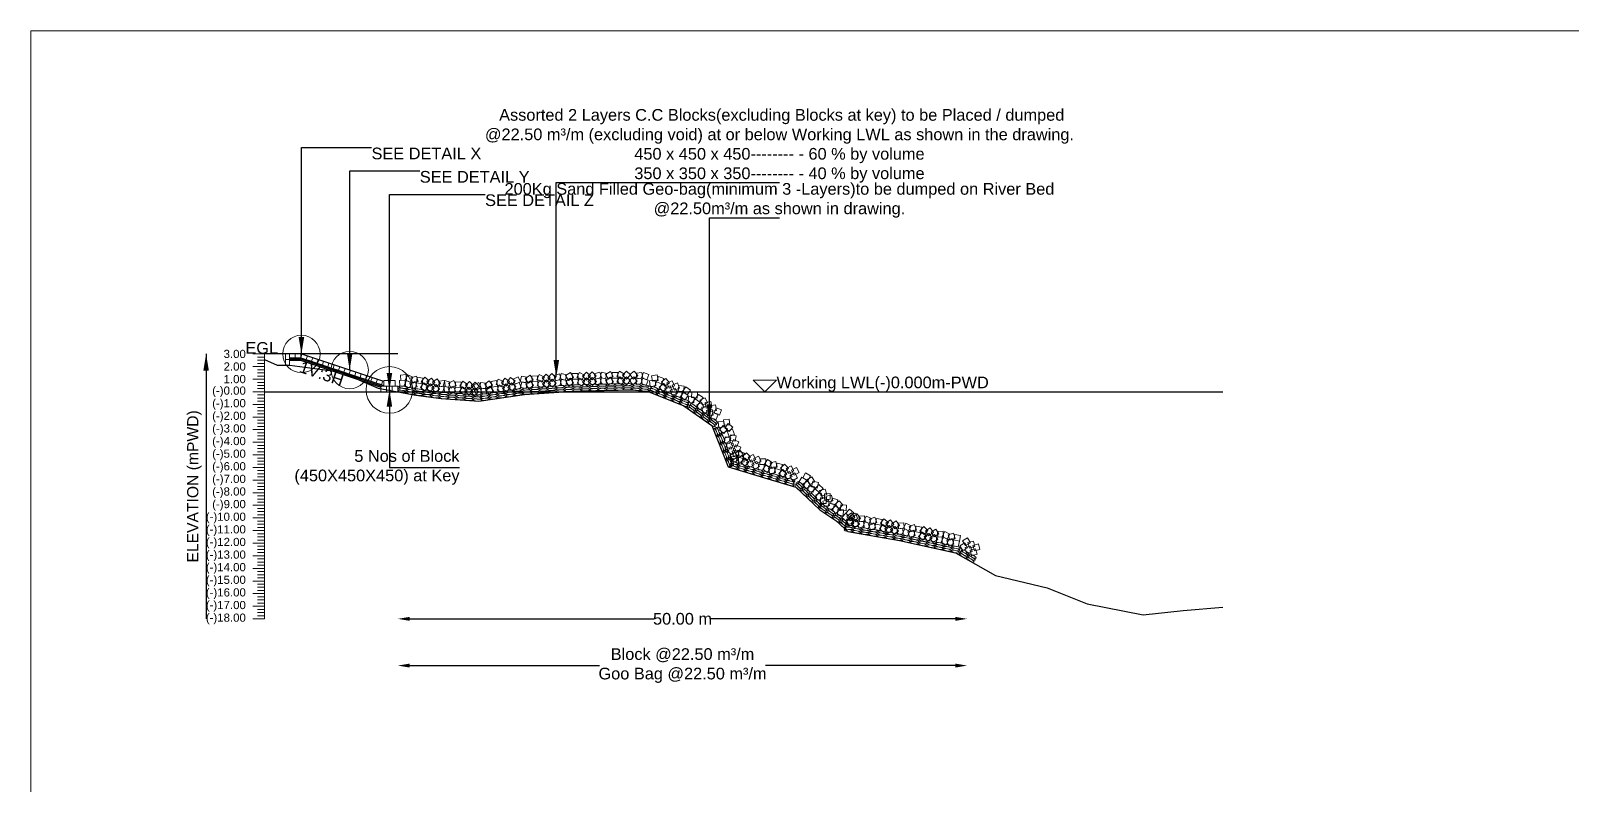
# Model space of a CAD drawing. Header units: inches. Extents: x 89000 to 845017, y -7071 to 0.
# Drawn here: x 460000 to 466595, y -3229 to 0 of the extents above; entities that cross this region are included whole.
import ezdxf

# ---------------------------------------------------------------- set-up
doc = ezdxf.new("R2010")
doc.units = ezdxf.units.IN
doc.header["$LTSCALE"] = 7
doc.header["$MEASUREMENT"] = 0
doc.header["$PDMODE"] = 3
for name, color, linetype, lineweight in [('Cross Section Labels', 7, 'Continuous', 9), ('Existing_Bed_Level for Xsection', 7, 'Continuous', 25), ('Long Section Labels', 7, 'Continuous', 9)]:
    doc.layers.add(name, color=color, linetype=linetype, lineweight=lineweight)
doc.styles.get("Standard").update_dxf_attribs({"font": 'arial.ttf'})
doc.dimstyles.new('Appron Lebeling Style', dxfattribs={"dimtxt": 50, "dimasz": 50, "dimexe": 0.18, "dimexo": 0.0625, "dimgap": 0.09, "dimtad": 0, "dimtih": 1, "dimtoh": 1, "dimdec": 4, "dimzin": 0, "dimdsep": 46, "dimtxsty": 'Standard', "dimcen": 0.09, "dimse1": 1, "dimse2": 1, "dimadec": 0, "dimazin": 0, "dimtfac": 1, "dimtdec": 4, "dimtofl": 0, "dimtmove": 0, "dimatfit": 3, "dimfxl": 1, "dimtolj": 1, "dimtzin": 0, "dimarcsym": 0})
doc.dimstyles.get("Standard").update_dxf_attribs({"dimtxt": 0.18, "dimasz": 0.18, "dimexe": 0.18, "dimexo": 0.0625, "dimgap": 0.09, "dimtad": 0, "dimtih": 1, "dimtoh": 1, "dimdec": 4, "dimzin": 0, "dimdsep": 46, "dimtxsty": 'Standard', "dimcen": 0.09, "dimadec": 0, "dimazin": 0, "dimtfac": 1, "dimtdec": 4, "dimtofl": 0, "dimtmove": 0, "dimatfit": 3, "dimfxl": 1, "dimtolj": 1, "dimtzin": 0, "dimarcsym": 0})

# ---------------------------------------------------------------- blocks, each defined once
blk = doc.blocks.new('*D305')
at = {"layer": 'Cross Section Labels', "color": 0, "lineweight": -2, "transparency": 16777216}
for p, q in [((461620.9, -2517.3), (462665.9, -2517.3)), ((463956.1, -2517.3), (462911, -2517.3))]:
    blk.add_line(p, q, dxfattribs=at)
at = {"layer": 'Cross Section Labels', "color": 0, "transparency": 16777216}
for points in [[(461620.9, -2508.9), (461620.9, -2525.6), (461570.9, -2517.3)], [(463956.1, -2508.9), (463956.1, -2525.6), (464006.1, -2517.3)]]:
    blk.add_solid(points, dxfattribs=at)
at = {"layer": 'Defpoints', "color": 0, "transparency": 16777216}
for p in [(461570.9, -1545.3), (464006.1, -2262.3), (464006.1, -2517.3)]:
    blk.add_point(p, dxfattribs=at)
at = {"layer": 'Cross Section Labels', "color": 0, "transparency": 16777216, "insert": (462788.5, -2517.3), "char_height": 50, "attachment_point": 5}
blk.add_mtext('\\A1;50.00 m', dxfattribs=at)
blk = doc.blocks.new('*D306')
at = {"layer": 'Cross Section Labels', "color": 0, "lineweight": -2, "transparency": 16777216}
for p, q in [((461620.9, -2717.3), (462432.8, -2717.3)), ((463956.1, -2717.3), (463144.1, -2717.3))]:
    blk.add_line(p, q, dxfattribs=at)
at = {"layer": 'Cross Section Labels', "color": 0, "transparency": 16777216}
for points in [[(461620.9, -2708.9), (461620.9, -2725.6), (461570.9, -2717.3)], [(463956.1, -2708.9), (463956.1, -2725.6), (464006.1, -2717.3)]]:
    blk.add_solid(points, dxfattribs=at)
at = {"layer": 'Defpoints', "color": 0, "transparency": 16777216}
for p in [(461570.9, -1545.3), (464006.1, -2262.3), (464006.1, -2717.3)]:
    blk.add_point(p, dxfattribs=at)
at = {"layer": 'Cross Section Labels', "color": 0, "transparency": 16777216, "insert": (462788.5, -2717.3), "char_height": 50, "attachment_point": 5}
blk.add_mtext('\\A1;Block @22.50 m³/m ^JGoo Bag @22.50 m³/m ', dxfattribs=at)

msp = doc.modelspace()

# ---------------------------------------------------------------- linework, layer by layer
at = {"layer": 'Cross Section Labels'}
for points in [[(460000, 0), (470000, 0), (470000, -7071), (460000, -7071)], [(463140.8589, -1545.28), (463190.8589, -1495.28), (463090.8589, -1495.28)]]:
    msp.add_lwpolyline(points, close=True, dxfattribs=at)
for centre, radius in [((461157.7589, -1383.28), 80), ((461364.3089, -1452.13), 80), ((461534.4089, -1537.18), 100)]:
    msp.add_circle(centre, radius, dxfattribs=at)
at = {"layer": 'Existing_Bed_Level for Xsection'}
for points in [[(461570.8589, -1383.28), (461000, -1383.28)], [(461510.1089, -1500.73), (461160.25289, -1384.11133), (461157.7589, -1383.28), (461155.13, -1383.28), (461106.53, -1383.28)], [(461000, -1407.364), (461053.97501, -1431.61), (461107.94996, -1431.394), (461215.89976, -1445.434), (461323.84972, -1459.474), (461485.77469, -1529.674), (461647.69965, -1559.374), (461755.64945, -1574.494), (461917.57442, -1585.834), (462111.75929, -1556.62), (462300.28944, -1544.2), (462453.28323, -1539.34), (462572.92143, -1537.18), (462641.73168, -1544.2), (462794.80763, -1605.76), (462914.43462, -1690), (462983.19166, -1866.04), (463153.92663, -1917.88), (463273.77542, -1953.52), (463375.64335, -2051.26), (463444.49932, -2096.62), (463495.40425, -2143.06), (463717.14742, -2182.48), (463956.69009, -2234.32), (464127.42546, -2330.98), (464349.12978, -2384.44), (464519.87873, -2452.48), (464759.45492, -2500), (464930.18868, -2482.18), (465100.92431, -2467.6)], [(461106.53, -1399.48), (461155.13, -1399.48), (461510.1089, -1517.8063)], [(461106.53, -1404.88), (461154.2537, -1404.88), (461502.5537, -1520.98)], [(461106.53, -1410.28), (461153.3774, -1410.28), (461497.9589, -1525.1405)], [(461000, -1545.28), (465100.92431, -1545.28)]]:
    msp.add_lwpolyline(points, dxfattribs=at)
at = {"layer": 'Long Section Labels'}
for points in [[(461000, -1383.28), (460950, -1383.28)], [(461000, -2517.28), (461000, -2463.28), (461000, -2409.28), (461000, -2355.28), (461000, -2301.28), (461000, -2247.28), (461000, -2193.28), (461000, -2139.28), (461000, -2085.28), (461000, -2031.28), (461000, -1977.28), (461000, -1923.28), (461000, -1869.28), (461000, -1815.28), (461000, -1761.28), (461000, -1707.28), (461000, -1653.28), (461000, -1599.28), (461000, -1545.28), (461000, -1491.28), (461000, -1437.28), (461000, -1383.28)], [(461000, -1437.28), (460950, -1437.28)], [(461000, -1396.78), (460970, -1396.78)], [(461000, -1410.28), (460970, -1410.28)], [(461000, -1423.78), (460970, -1423.78)], [(461000, -1450.78), (460970, -1450.78)], [(461000, -1491.28), (460950, -1491.28)], [(461000, -1464.28), (460970, -1464.28)], [(461000, -1477.78), (460970, -1477.78)], [(461000, -1504.78), (460970, -1504.78)], [(461000, -1545.28), (460950, -1545.28)], [(461000, -1518.28), (460970, -1518.28)], [(461000, -1531.78), (460970, -1531.78)], [(461000, -1558.78), (460970, -1558.78)], [(461000, -1572.28), (460970, -1572.28)], [(461000, -1599.28), (460950, -1599.28)], [(461000, -1585.78), (460970, -1585.78)], [(461000, -1612.78), (460970, -1612.78)], [(461000, -1626.28), (460970, -1626.28)], [(461000, -1639.78), (460970, -1639.78)], [(461000, -1653.28), (460950, -1653.28)], [(461000, -1707.28), (460950, -1707.28)], [(461000, -1666.78), (460970, -1666.78)], [(461000, -1680.28), (460970, -1680.28)], [(461000, -1693.78), (460970, -1693.78)], [(461000, -1761.28), (460950, -1761.28)], [(461000, -1720.78), (460970, -1720.78)], [(461000, -1734.28), (460970, -1734.28)], [(461000, -1747.78), (460970, -1747.78)], [(461000, -1774.78), (460970, -1774.78)], [(461000, -1815.28), (460950, -1815.28)], [(461000, -1788.28), (460970, -1788.28)], [(461000, -1801.78), (460970, -1801.78)], [(461000, -1828.78), (460970, -1828.78)], [(461000, -1842.28), (460970, -1842.28)], [(461000, -1869.28), (460950, -1869.28)], [(461000, -1855.78), (460970, -1855.78)], [(461000, -1882.78), (460970, -1882.78)], [(461000, -1896.28), (460970, -1896.28)], [(461000, -1909.78), (460970, -1909.78)], [(461000, -1923.28), (460950, -1923.28)], [(461000, -1977.28), (460950, -1977.28)], [(461000, -1936.78), (460970, -1936.78)], [(461000, -1950.28), (460970, -1950.28)], [(461000, -1963.78), (460970, -1963.78)], [(461000, -2031.28), (460950, -2031.28)], [(461000, -1990.78), (460970, -1990.78)], [(461000, -2004.28), (460970, -2004.28)], [(461000, -2017.78), (460970, -2017.78)], [(461000, -2085.28), (460950, -2085.28)], [(461000, -2044.78), (460970, -2044.78)], [(461000, -2058.28), (460970, -2058.28)], [(461000, -2071.78), (460970, -2071.78)], [(461000, -2098.78), (460970, -2098.78)], [(461000, -2139.28), (460950, -2139.28)], [(461000, -2112.28), (460970, -2112.28)], [(461000, -2125.78), (460970, -2125.78)], [(461000, -2152.78), (460970, -2152.78)], [(461000, -2166.28), (460970, -2166.28)], [(461000, -2193.28), (460950, -2193.28)], [(461000, -2179.78), (460970, -2179.78)], [(461000, -2206.78), (460970, -2206.78)], [(461000, -2220.28), (460970, -2220.28)], [(461000, -2233.78), (460970, -2233.78)], [(461000, -2247.28), (460950, -2247.28)], [(461000, -2301.28), (460950, -2301.28)], [(461000, -2260.78), (460970, -2260.78)], [(461000, -2274.28), (460970, -2274.28)], [(461000, -2287.78), (460970, -2287.78)], [(461000, -2355.28), (460950, -2355.28)], [(461000, -2314.78), (460970, -2314.78)], [(461000, -2328.28), (460970, -2328.28)], [(461000, -2341.78), (460970, -2341.78)], [(461000, -2368.78), (460970, -2368.78)], [(461000, -2409.28), (460950, -2409.28)], [(461000, -2382.28), (460970, -2382.28)], [(461000, -2395.78), (460970, -2395.78)], [(461000, -2422.78), (460970, -2422.78)], [(461000, -2436.28), (460970, -2436.28)], [(461000, -2463.28), (460950, -2463.28)], [(461000, -2449.78), (460970, -2449.78)], [(461000, -2476.78), (460970, -2476.78)], [(461000, -2490.28), (460970, -2490.28)], [(461000, -2503.78), (460970, -2503.78)], [(461000, -2517.28), (460950, -2517.28)]]:
    msp.add_lwpolyline(points, dxfattribs=at)
for points in [[(461106.53, -1383.28), (461090.33, -1383.28), (461090.33, -1407.58), (461106.53, -1407.58)], [(461130.83, -1383.28), (461106.53, -1383.28), (461106.53, -1399.48), (461130.83, -1399.48)], [(461155.13, -1383.28), (461130.83, -1383.28), (461130.83, -1399.48), (461155.13, -1399.48)], [(461183.30589, -1391.79567), (461160.25289, -1384.11133), (461155.13, -1399.48), (461178.183, -1407.16433)], [(461106.53, -1407.58), (461090.33, -1407.58), (461090.33, -1431.88), (461106.53, -1431.88)], [(461206.3589, -1399.48), (461183.30589, -1391.79567), (461178.183, -1407.16433), (461201.23601, -1414.84867)], [(461229.4119, -1407.16433), (461206.3589, -1399.48), (461201.23601, -1414.84867), (461224.28901, -1422.533)], [(461252.46491, -1414.84867), (461229.4119, -1407.16433), (461224.28901, -1422.533), (461247.34202, -1430.21734)], [(461275.51791, -1422.533), (461252.46491, -1414.84867), (461247.34202, -1430.21734), (461270.39502, -1437.90167)], [(461298.57091, -1430.21734), (461275.51791, -1422.533), (461270.39502, -1437.90167), (461293.44802, -1445.58601)], [(461321.62392, -1437.90167), (461298.57091, -1430.21734), (461293.44802, -1445.58601), (461316.50103, -1453.27034)], [(461344.67692, -1445.58601), (461321.62392, -1437.90167), (461316.50103, -1453.27034), (461339.55403, -1460.95468)], [(461367.72993, -1453.27034), (461344.67692, -1445.58601), (461339.55403, -1460.95468), (461362.60704, -1468.63901)], [(461390.78293, -1460.95468), (461367.72993, -1453.27034), (461362.60704, -1468.63901), (461385.66004, -1476.32335)], [(461413.83593, -1468.63901), (461390.78293, -1460.95468), (461385.66004, -1476.32335), (461408.71304, -1484.00768)], [(461436.88894, -1476.32335), (461413.83593, -1468.63901), (461408.71304, -1484.00768), (461431.76605, -1491.69202)], [(461459.94194, -1484.00768), (461436.88894, -1476.32335), (461431.76605, -1491.69202), (461454.81905, -1499.37635)], [(461482.99495, -1491.69202), (461459.94194, -1484.00768), (461454.81905, -1499.37635), (461477.87206, -1507.06069)], [(461506.04795, -1499.37635), (461482.99495, -1491.69202), (461477.87206, -1507.06069), (461500.92506, -1514.74502)], [(461534.4089, -1496.68), (461510.1089, -1496.68), (461510.1089, -1520.98), (461534.4089, -1520.98)], [(461558.7089, -1496.68), (461534.4089, -1496.68), (461534.4089, -1520.98), (461558.7089, -1520.98)], [(461601.10231, -1495.34445), (461576.88119, -1497.30086), (461578.83761, -1521.52197), (461603.05872, -1519.56556)], [(461605.48624, -1471.44317), (461581.26513, -1473.39958), (461583.22154, -1497.62069), (461607.44265, -1495.66428)], [(461630.05883, -1507.05461), (461608.10871, -1496.62955), (461597.68364, -1518.57967), (461619.63377, -1529.00474)], [(461634.44276, -1483.15333), (461612.49264, -1472.72827), (461602.06757, -1494.67839), (461624.0177, -1505.10346)], [(461645.15033, -1501.68293), (461622.25437, -1509.82326), (461630.3947, -1532.71922), (461653.29066, -1524.57889)], [(461649.53426, -1477.78165), (461626.6383, -1485.92198), (461634.77864, -1508.81794), (461657.6746, -1500.67761)], [(461673.7834, -1510.68139), (461649.71831, -1507.31071), (461646.34763, -1531.3758), (461670.41272, -1534.74648)], [(461677.15408, -1486.6163), (461653.08899, -1483.24562), (461649.71831, -1507.31071), (461673.7834, -1510.68139)], [(461701.18298, -1522.28706), (461682.01839, -1507.3469), (461667.07823, -1526.51148), (461686.24282, -1541.45165)], [(461704.55366, -1498.22197), (461685.38907, -1483.28181), (461670.44891, -1502.44639), (461689.6135, -1517.38656)], [(461710.5859, -1510.75431), (461691.18006, -1525.37975), (461705.80549, -1544.78559), (461725.21133, -1530.16016)], [(461713.95658, -1486.68922), (461694.55074, -1501.31466), (461709.17617, -1520.7205), (461728.58201, -1506.09507)], [(461749.27832, -1533.51729), (461734.63744, -1514.1231), (461715.24325, -1528.76398), (461729.88413, -1548.15817)], [(461752.649, -1509.4522), (461738.00812, -1490.05801), (461718.61393, -1504.69889), (461733.25481, -1524.09308)], [(461770.26624, -1496.89902), (461746.14935, -1499.87653), (461749.12686, -1523.99342), (461773.24375, -1521.01591)], [(461794.94227, -1504.48965), (461771.96858, -1496.57132), (461764.05025, -1519.545), (461787.02394, -1527.46333)], [(461809.34246, -1497.47234), (461787.49427, -1508.10938), (461798.13131, -1529.95757), (461819.9795, -1519.32052)], [(461840.94664, -1504.14108), (461816.70602, -1502.44345), (461815.00839, -1526.68408), (461839.24901, -1528.38171)], [(461869.08352, -1513.82327), (461848.9312, -1500.24483), (461835.35276, -1520.39715), (461855.50508, -1533.97559)], [(461877.666, -1501.66761), (461859.31854, -1517.60061), (461875.25154, -1535.94808), (461893.59901, -1520.01507)], [(461917.84059, -1521.69905), (461901.89298, -1503.36428), (461883.55821, -1519.31189), (461899.50582, -1537.64666)], [(461917.20333, -1506.12987), (461894.93015, -1515.84558), (461904.64586, -1538.11877), (461926.91905, -1528.40306)], [(461948.39325, -1507.80237), (461924.24734, -1505.07014), (461921.51511, -1529.21605), (461945.66102, -1531.94828)], [(461960.92254, -1497.82113), (461941.9108, -1512.95532), (461957.04499, -1531.96706), (461976.05673, -1516.83287)], [(461993.22059, -1497.45663), (461969.191, -1501.07175), (461972.80612, -1525.10133), (461996.8357, -1521.48622)], [(462022.78972, -1500.78755), (462000.16662, -1491.91708), (461991.29615, -1514.54019), (462013.91926, -1523.41065)], [(462026.40484, -1524.81714), (462003.78173, -1515.94667), (461994.91127, -1538.56977), (462017.53437, -1547.44024)], [(462028.52302, -1487.05626), (462014.08002, -1506.59826), (462033.62203, -1521.04125), (462048.06502, -1501.49925)], [(462032.13813, -1511.08584), (462017.69514, -1530.62785), (462037.23714, -1545.07084), (462051.68014, -1525.52883)], [(462072.09257, -1497.87061), (462052.53907, -1483.44318), (462038.11164, -1502.99668), (462057.66514, -1517.42411)], [(462075.70768, -1521.90019), (462056.15418, -1507.47276), (462041.72676, -1527.02626), (462061.28026, -1541.45369)], [(462085.41043, -1480.82408), (462063.13724, -1490.53979), (462072.85296, -1512.81298), (462095.12614, -1503.09727)], [(462089.02554, -1504.85366), (462066.75236, -1514.56938), (462076.46807, -1536.84256), (462098.74126, -1527.12685)], [(462122.76864, -1483.15904), (462098.93493, -1478.42151), (462094.19739, -1502.25522), (462118.0311, -1506.99275)], [(462124.36601, -1507.40648), (462100.5323, -1502.66895), (462095.79477, -1526.50266), (462119.62848, -1531.24019)], [(462136.08711, -1474.25811), (462115.87881, -1487.7531), (462129.3738, -1507.9614), (462149.5821, -1494.46641)], [(462137.68448, -1498.50555), (462117.47619, -1512.00054), (462130.97118, -1532.20884), (462151.17947, -1518.71385)], [(462168.30293, -1476.58997), (462144.05549, -1478.18735), (462145.65286, -1502.43479), (462169.9003, -1500.83741)], [(462169.9003, -1500.83741), (462145.65286, -1502.43479), (462147.25024, -1526.68223), (462171.49768, -1525.08486)], [(462197.49099, -1482.37665), (462175.68698, -1471.64935), (462164.95968, -1493.45336), (462186.76369, -1504.18066)], [(462199.08837, -1506.62409), (462177.28435, -1495.89679), (462166.55705, -1517.7008), (462188.36107, -1528.4281)], [(462204.35009, -1469.17165), (462188.3268, -1487.44032), (462206.59547, -1503.46361), (462222.61876, -1485.19494)], [(462205.94746, -1493.41909), (462189.92417, -1511.68776), (462208.19284, -1527.71105), (462224.21613, -1509.44239)], [(462246.8653, -1483.58392), (462228.58388, -1467.57518), (462212.57514, -1485.8566), (462230.85656, -1501.86534)], [(462248.46267, -1507.83136), (462230.18125, -1491.82262), (462214.17251, -1510.10404), (462232.45393, -1526.11278)], [(462261.55914, -1467.70814), (462238.55292, -1475.5314), (462246.37618, -1498.53763), (462269.3824, -1490.71437)], [(462263.15652, -1491.95558), (462240.15029, -1499.77884), (462247.97355, -1522.78507), (462270.97978, -1514.96181)], [(462292.50072, -1471.97742), (462268.66701, -1467.23989), (462263.92948, -1491.0736), (462287.76319, -1495.81113)], [(462294.0981, -1496.22486), (462270.26439, -1491.48733), (462265.52685, -1515.32104), (462289.36056, -1520.05857)], [(462308.57591, -1463.31158), (462287.92019, -1476.11125), (462300.71986, -1496.76696), (462321.37558, -1483.96729)], [(462309.34743, -1487.59933), (462288.69172, -1500.399), (462301.49139, -1521.05471), (462322.1471, -1508.25504)], [(462340.69375, -1466.73811), (462316.406, -1467.50964), (462317.17752, -1491.79738), (462341.46527, -1491.02586)], [(462341.46527, -1491.02586), (462317.17752, -1491.79738), (462317.94905, -1516.08513), (462342.2368, -1515.31361)], [(462369.66805, -1473.51445), (462348.24161, -1462.05156), (462336.77872, -1483.478), (462358.20516, -1494.94089)], [(462370.43957, -1497.8022), (462349.01313, -1486.33931), (462337.55025, -1507.76575), (462358.97668, -1519.22863)], [(462376.97242, -1460.55045), (462360.33688, -1478.26341), (462378.04984, -1494.89895), (462394.68538, -1477.18599)], [(462377.74394, -1484.8382), (462361.10841, -1502.55116), (462378.82137, -1519.1867), (462395.4569, -1501.47374)], [(462418.97269, -1476.40079), (462401.24649, -1459.77936), (462384.62507, -1477.50556), (462402.35127, -1494.12699)], [(462419.74422, -1500.68854), (462402.01802, -1484.06711), (462385.39659, -1501.79331), (462403.12279, -1518.41474)], [(462434.19815, -1461.0341), (462410.93908, -1468.07013), (462417.97511, -1491.3292), (462441.23418, -1484.29317)], [(462434.96967, -1485.32185), (462411.7106, -1492.35788), (462418.74664, -1515.61695), (462442.0057, -1508.58092)], [(462464.97657, -1466.35358), (462441.31783, -1460.80794), (462435.77219, -1484.46667), (462459.43093, -1490.01232)], [(462465.74809, -1490.64133), (462442.08936, -1485.09568), (462436.54371, -1508.75442), (462460.20245, -1514.30006)], [(462479.70355, -1458.26532), (462458.87439, -1470.78075), (462471.38982, -1491.60991), (462492.21898, -1479.09448)], [(462480.1422, -1482.56136), (462459.31304, -1495.07679), (462471.82847, -1515.90596), (462492.65763, -1503.39052)], [(462511.77142, -1462.13162), (462487.47538, -1462.57027), (462487.91403, -1486.86631), (462512.21007, -1486.42766)], [(462512.21007, -1486.42766), (462487.91403, -1486.86631), (462488.35268, -1511.16235), (462512.64872, -1510.7237)], [(462540.65015, -1469.30434), (462519.38279, -1457.54893), (462507.62739, -1478.81629), (462528.89474, -1490.5717)], [(462541.0888, -1493.60038), (462519.82144, -1481.84497), (462508.06604, -1503.11233), (462529.33339, -1514.86774)], [(462548.13147, -1456.44165), (462531.25479, -1473.925), (462548.73814, -1490.80168), (462565.61482, -1473.31833)], [(462548.57013, -1480.73769), (462531.69344, -1498.22104), (462549.17679, -1515.09772), (462566.05348, -1497.61437)], [(462595.00405, -1499.52997), (462579.64651, -1480.6982), (462560.81473, -1496.05574), (462576.17228, -1514.88752)], [(462597.47033, -1475.35545), (462582.11278, -1456.52368), (462563.28101, -1471.88122), (462578.63855, -1490.713)], [(462612.13838, -1486.32527), (462588.15005, -1490.20467), (462592.02944, -1514.193), (462616.01778, -1510.3136)], [(462614.60466, -1462.15075), (462590.61632, -1466.03014), (462594.49572, -1490.01848), (462618.48406, -1486.13908)], [(462641.93562, -1495.69185), (462619.22487, -1487.04823), (462610.58125, -1509.75897), (462633.29199, -1518.40259)], [(462644.40189, -1471.51733), (462621.69115, -1462.87371), (462613.04753, -1485.58445), (462635.75827, -1494.22807)], [(462671.22548, -1495.39561), (462647.1654, -1498.80187), (462650.57167, -1522.86195), (462674.63175, -1519.45568)], [(462680.29211, -1472.8504), (462656.23203, -1476.25667), (462659.6383, -1500.31675), (462683.69838, -1496.91048)], [(462699.2497, -1511.45612), (462676.70449, -1502.38949), (462667.63786, -1524.93469), (462690.18307, -1534.00132)], [(462708.31633, -1488.91091), (462685.77112, -1479.84429), (462676.70449, -1502.38949), (462699.2497, -1511.45612)], [(462723.04819, -1529.31838), (462708.04533, -1510.20283), (462688.92978, -1525.20569), (462703.93264, -1544.32124)], [(462732.11482, -1506.77318), (462717.11196, -1487.65763), (462697.99641, -1502.66048), (462712.99926, -1521.77603)], [(462744.01824, -1497.84415), (462721.66151, -1507.36604), (462731.1834, -1529.72277), (462753.54013, -1520.20088)], [(462776.09044, -1529.25481), (462766.55075, -1506.90567), (462744.2016, -1516.44536), (462753.7413, -1538.79451)], [(461522.2589, -1520.98), (461497.9589, -1520.98), (461497.9589, -1545.28), (461522.2589, -1545.28)], [(461546.5589, -1520.98), (461522.2589, -1520.98), (461522.2589, -1545.28), (461546.5589, -1545.28)], [(461570.8589, -1520.98), (461546.5589, -1520.98), (461546.5589, -1545.28), (461570.8589, -1545.28)], [(461766.89556, -1520.96411), (461742.77867, -1523.94162), (461745.75618, -1548.05851), (461769.87308, -1545.081)], [(461793.24463, -1528.73027), (461770.27095, -1520.81194), (461762.35262, -1543.78563), (461785.3263, -1551.70396)], [(461807.64483, -1521.71296), (461785.79664, -1532.35001), (461796.43368, -1554.1982), (461818.28187, -1543.56115)], [(461839.24901, -1528.38171), (461815.00839, -1526.68408), (461813.31076, -1550.92471), (461837.55138, -1552.62234)], [(461867.38589, -1538.0639), (461847.23357, -1524.48546), (461833.65513, -1544.63778), (461853.80745, -1558.21622)], [(461875.96837, -1525.90824), (461857.62091, -1541.84124), (461873.55391, -1560.1887), (461891.90137, -1544.2557)], [(461916.14296, -1545.93968), (461900.19535, -1527.60491), (461881.86058, -1543.55252), (461897.80819, -1561.88729)], [(461920.81845, -1530.15945), (461898.54526, -1539.87517), (461908.26097, -1562.14836), (461930.53416, -1552.43264)], [(461952.00836, -1531.83195), (461927.86245, -1529.09972), (461925.13023, -1553.24563), (461949.27614, -1555.97786)], [(461964.53766, -1521.85071), (461945.52592, -1536.98491), (461960.66011, -1555.99665), (461979.67185, -1540.86245)], [(461996.8357, -1521.48622), (461972.80612, -1525.10133), (461976.42123, -1549.13092), (462000.45082, -1545.5158)], [(462734.95161, -1520.38935), (462712.59488, -1529.91124), (462722.11677, -1552.26798), (462744.4735, -1542.74608)], [(462767.02381, -1551.80002), (462757.48412, -1529.45087), (462735.13498, -1538.99057), (462744.67467, -1561.33971)], [(462787.14556, -1543.85868), (462763.02136, -1540.94096), (462760.10364, -1565.06516), (462784.22784, -1567.98288)], [(462796.21219, -1521.31348), (462772.08799, -1518.39576), (462769.17027, -1542.51995), (462793.29446, -1545.43768)], [(462813.18189, -1561.11318), (462793.75444, -1546.51646), (462779.15772, -1565.94392), (462798.58517, -1580.54063)], [(462822.24852, -1538.56798), (462802.82106, -1523.97126), (462788.22435, -1543.39871), (462807.6518, -1557.99543)], [(462838.87637, -1567.9532), (462814.67589, -1565.75628), (462812.47897, -1589.95677), (462836.67946, -1592.15369)], [(462852.86731, -1548.08504), (462828.66682, -1545.88813), (462826.46991, -1570.08861), (462850.67039, -1572.28553)], [(462862.47538, -1590.00731), (462842.60722, -1576.01638), (462828.61628, -1595.88453), (462848.48444, -1609.87547)], [(462876.46631, -1570.13915), (462856.59816, -1556.14822), (462842.60722, -1576.01638), (462862.47538, -1590.00731)], [(462895.53919, -1592.9789), (462885.31513, -1570.93444), (462863.27066, -1581.1585), (462873.49472, -1603.20297)], [(462881.54825, -1612.84706), (462871.32419, -1590.80259), (462849.27972, -1601.02666), (462859.50378, -1623.07112)], [(462895.18082, -1606.88283), (462871.23718, -1611.02912), (462875.38347, -1634.97276), (462899.32711, -1630.82647)], [(462909.17176, -1587.01467), (462885.22811, -1591.16096), (462889.3744, -1615.10461), (462913.31805, -1610.95832)], [(462919.20315, -1644.80622), (462915.03779, -1620.86588), (462891.09746, -1625.03124), (462895.26281, -1648.97158)], [(462933.19409, -1624.93807), (462929.02873, -1600.99773), (462905.08839, -1605.16308), (462909.25375, -1629.10342)], [(462940.60913, -1641.68637), (462917.79516, -1633.319), (462909.42779, -1656.13297), (462932.24176, -1664.50034)], [(462954.60007, -1621.81821), (462931.7861, -1613.45084), (462923.41873, -1636.26481), (462946.23269, -1644.63218)], [(462968.20076, -1694.95677), (462965.52454, -1670.80459), (462941.37236, -1673.4808), (462944.04858, -1697.63298)], [(462980.70609, -1704.968), (462961.7416, -1689.77465), (462946.54825, -1708.73914), (462965.51274, -1723.9325)], [(462988.20548, -1736.38545), (462979.36487, -1713.75066), (462956.73008, -1722.59127), (462965.57069, -1745.22606)], [(462990.83554, -1686.11616), (462988.15933, -1661.96398), (462964.00715, -1664.64019), (462966.68336, -1688.79237)], [(463003.34088, -1696.12739), (462984.37639, -1680.93404), (462969.18303, -1699.89853), (462988.14753, -1715.09189)], [(463010.84026, -1727.54484), (463001.99966, -1704.91005), (462979.36487, -1713.75066), (462988.20548, -1736.38545)], [(462991.49738, -1765.95895), (462995.14419, -1741.93416), (462971.1194, -1738.28734), (462967.47258, -1762.31214)], [(463006.1567, -1768.51305), (462983.90412, -1758.75024), (462974.1413, -1781.00282), (462996.39388, -1790.76564)], [(463014.13216, -1757.11834), (463017.77898, -1733.09355), (462993.75419, -1729.44673), (462990.10737, -1753.47153)], [(463028.79149, -1759.67245), (463006.5389, -1749.90963), (462996.77609, -1772.16221), (463019.02867, -1781.92503)], [(463027.88202, -1804.55484), (463037.62712, -1782.29449), (463015.36677, -1772.54939), (463005.62167, -1794.80974)], [(463005.24723, -1813.39545), (463014.99233, -1791.1351), (462992.73198, -1781.39), (462982.98689, -1803.65035)], [(463024.81728, -1822.61297), (463010.41567, -1803.04045), (462990.84315, -1817.44206), (463005.24476, -1837.01458)], [(463017.87912, -1817.7503), (462994.20919, -1823.24798), (462999.70686, -1846.91791), (463023.37679, -1841.42023)], [(463024.93904, -1794.49847), (463001.26911, -1799.99615), (463006.76678, -1823.66608), (463030.43671, -1818.1684)], [(463030.08502, -1853.40028), (463027.40881, -1829.2481), (463003.25663, -1831.92432), (463005.93284, -1856.0765)], [(463047.45207, -1813.77236), (463033.05046, -1794.19984), (463013.47794, -1808.60145), (463027.87955, -1828.17397)], [(463047.20069, -1831.29807), (463023.94886, -1824.23815), (463016.88895, -1847.48998), (463040.14078, -1854.5499)], [(463054.26061, -1808.04624), (463031.00878, -1800.98632), (463023.94886, -1824.23815), (463047.20069, -1831.29807)], [(463052.71981, -1844.55967), (463050.0436, -1820.40749), (463025.89142, -1823.08371), (463028.56763, -1847.23589)], [(463072.47033, -1847.01029), (463055.853, -1829.28026), (463038.12296, -1845.89759), (463054.7403, -1863.62763)], [(463079.53025, -1823.75846), (463062.91292, -1806.02843), (463045.18288, -1822.64576), (463061.80022, -1840.3758)], [(463083.54714, -1837.07432), (463062.10894, -1848.5152), (463073.54982, -1869.9534), (463094.98802, -1858.51252)], [(463090.60706, -1813.82249), (463069.16886, -1825.26337), (463080.60973, -1846.70157), (463102.04793, -1835.26069)], [(463118.24382, -1865.55935), (463106.78588, -1844.13026), (463085.35679, -1855.58821), (463096.81474, -1877.01729)], [(463125.30374, -1842.30752), (463113.84579, -1820.87843), (463092.41671, -1832.33638), (463103.87466, -1853.76546)], [(463144.65376, -1832.63663), (463120.36682, -1831.84016), (463119.57035, -1856.1271), (463143.85729, -1856.92357)], [(463172.0995, -1847.54768), (463151.46978, -1834.70616), (463138.62826, -1855.33589), (463159.25799, -1868.1774)], [(463187.27705, -1843.72539), (463163.63905, -1849.35874), (463169.2724, -1872.99674), (463192.9104, -1867.36339)], [(463137.59384, -1855.88846), (463113.3069, -1855.09199), (463112.51043, -1879.37893), (463136.79737, -1880.1754)], [(463165.03958, -1870.79951), (463144.40986, -1857.95799), (463131.56835, -1878.58772), (463152.19807, -1891.42923)], [(463180.35062, -1867.01733), (463156.71261, -1872.65068), (463162.34596, -1896.28869), (463185.98397, -1890.65534)], [(463209.74942, -1880.39669), (463186.45748, -1873.47025), (463179.53104, -1896.76219), (463202.82299, -1903.68863)], [(463216.67585, -1857.10475), (463193.38391, -1850.17831), (463186.45748, -1873.47025), (463209.74942, -1880.39669)], [(463235.10877, -1895.96371), (463218.39001, -1878.32928), (463200.75558, -1895.04804), (463217.47434, -1912.68247)], [(463242.0352, -1872.67177), (463225.31644, -1855.03734), (463207.68201, -1871.7561), (463224.40077, -1889.39053)], [(463246.1284, -1885.96437), (463224.75618, -1897.52802), (463236.31983, -1918.90025), (463257.69205, -1907.33659)], [(463253.05483, -1862.67243), (463231.68261, -1874.23608), (463243.24626, -1895.60831), (463264.61849, -1884.04465)], [(463280.98789, -1914.24991), (463269.40723, -1892.8869), (463248.04422, -1904.46757), (463259.62488, -1925.83058)], [(463287.91433, -1890.95797), (463276.33366, -1869.59496), (463254.97065, -1881.17563), (463266.55132, -1902.53864)], [(463319.80215, -1922.05216), (463298.50867, -1910.34413), (463286.80065, -1931.63761), (463308.09413, -1943.34563)], [(463336.62591, -1904.51787), (463315.33243, -1892.80985), (463303.62441, -1914.10333), (463324.91789, -1925.81135)], [(463354.34423, -1930.2408), (463341.76589, -1909.44957), (463320.97466, -1922.02791), (463333.553, -1942.81914)], [(463337.52047, -1947.77509), (463324.94213, -1926.98385), (463304.1509, -1939.56219), (463316.72924, -1960.35343)], [(463353.07514, -1951.60402), (463329.4816, -1945.78724), (463323.66481, -1969.38077), (463347.25835, -1975.19756)], [(463373.08328, -1976.96089), (463355.549, -1960.13713), (463338.72524, -1977.67142), (463356.25953, -1994.49517)], [(463369.89889, -1934.06973), (463346.30536, -1928.25295), (463340.48857, -1951.84649), (463364.08211, -1957.66327)], [(463389.90704, -1959.4266), (463372.37275, -1942.60284), (463355.549, -1960.13713), (463373.08328, -1976.96089)], [(463405.32236, -1984.87845), (463398.53513, -1961.54556), (463375.20225, -1968.3328), (463381.98948, -1991.66568)], [(463388.49861, -2002.41274), (463381.71137, -1979.07985), (463358.37849, -1985.86708), (463365.16572, -2009.19997)], [(463402.87396, -1998.56979), (463378.57896, -1999.06254), (463379.07171, -2023.35754), (463403.36671, -2022.86479)], [(463418.06257, -2031.66794), (463413.15675, -2007.8683), (463389.35711, -2012.77413), (463394.26293, -2036.57377)], [(463419.69772, -1981.0355), (463395.40272, -1981.52825), (463395.89546, -2005.82325), (463420.19047, -2005.33051)], [(463431.4306, -2011.37543), (463426.52477, -1987.57579), (463402.72513, -1992.48162), (463407.63096, -2016.28126)], [(463439.3615, -2027.88571), (463416.299, -2020.22991), (463408.6432, -2043.2924), (463431.70569, -2050.94821)], [(463452.72952, -2007.5932), (463429.66703, -1999.9374), (463422.01122, -2022.99989), (463445.07372, -2030.6557)], [(463461.44754, -2049.97225), (463445.31002, -2031.8044), (463427.14218, -2047.94192), (463443.27969, -2066.10976)], [(463474.81556, -2029.67974), (463458.67805, -2011.51189), (463440.5102, -2027.64941), (463456.64772, -2045.81725)], [(463490.80654, -2030.62676), (463466.54956, -2029.18145), (463465.10424, -2053.43843), (463489.36122, -2054.88374)], [(463477.43852, -2050.91927), (463453.18154, -2049.47396), (463451.73622, -2073.73094), (463475.9932, -2075.17625)], [(463504.82063, -2081.47911), (463486.86869, -2065.10176), (463470.49133, -2083.0537), (463488.44328, -2099.43105)], [(463521.19799, -2063.52717), (463503.24605, -2047.14981), (463486.86869, -2065.10176), (463504.82063, -2081.47911)], [(463507.23907, -2087.39953), (463487.30861, -2101.30158), (463501.21066, -2121.23203), (463521.14112, -2107.32999)], [(463520.87132, -2106.53513), (463513.4993, -2083.38036), (463490.34453, -2090.75239), (463497.71655, -2113.90716)], [(463511.49228, -2063.47464), (463491.56182, -2077.37669), (463505.46386, -2097.30714), (463525.39432, -2083.4051)], [(463537.24868, -2088.58319), (463529.87665, -2065.42842), (463506.72189, -2072.80045), (463514.09391, -2095.95522)], [(463545.0684, -2111.56972), (463531.15049, -2091.65034), (463511.23111, -2105.56825), (463525.14902, -2125.48763)], [(463549.3216, -2087.64483), (463535.40369, -2067.72545), (463515.48431, -2081.64336), (463529.40222, -2101.56274)], [(463563.13527, -2099.67276), (463538.92521, -2101.76156), (463541.01401, -2125.97162), (463565.22407, -2123.88282)], [(463567.38848, -2075.74788), (463543.17842, -2077.83667), (463545.26721, -2102.04673), (463569.47727, -2099.95793)], [(463592.15538, -2111.22446), (463570.14859, -2100.91954), (463559.84368, -2122.92633), (463581.85047, -2133.23124)], [(463596.40858, -2087.29957), (463574.40179, -2076.99466), (463564.09688, -2099.00145), (463586.10367, -2109.30636)], [(463607.21728, -2105.77035), (463584.36617, -2114.03573), (463592.63155, -2136.88685), (463615.48266, -2128.62147)], [(463611.47049, -2081.84546), (463588.61937, -2090.11084), (463596.88475, -2112.96196), (463619.73587, -2104.69658)], [(463642.19155, -2091.82107), (463618.26667, -2087.56787), (463614.01346, -2111.49276), (463637.93835, -2115.74596)], [(463669.1459, -2104.4263), (463650.54358, -2088.79161), (463634.90889, -2107.39394), (463653.51121, -2123.02863)], [(463678.96649, -2093.24707), (463659.03603, -2107.14912), (463672.93808, -2127.07958), (463692.86854, -2113.17753)], [(463716.79582, -2117.41726), (463702.8779, -2097.49788), (463682.95852, -2111.4158), (463696.87644, -2131.33518)], [(463734.86269, -2105.52031), (463710.65263, -2107.6091), (463712.74143, -2131.81916), (463736.95149, -2129.73037)], [(463766.28248, -2118.85494), (463744.67406, -2107.7389), (463733.55802, -2129.34731), (463755.16644, -2140.46336)], [(463637.93835, -2115.74596), (463614.01346, -2111.49276), (463609.76026, -2135.41764), (463633.68515, -2139.67085)], [(463664.8927, -2128.35119), (463646.29038, -2112.7165), (463630.65568, -2131.31882), (463649.25801, -2146.95351)], [(463674.71328, -2117.17196), (463654.78283, -2131.07401), (463668.68487, -2151.00446), (463688.61533, -2137.10242)], [(463712.54261, -2141.34215), (463698.6247, -2121.42277), (463678.70532, -2135.34068), (463692.62323, -2155.26006)], [(463730.60949, -2129.4452), (463706.39943, -2131.53399), (463708.48822, -2155.74405), (463732.69828, -2153.65525)], [(463761.14264, -2142.60514), (463739.53422, -2131.4891), (463728.41818, -2153.09752), (463750.0266, -2164.21356)], [(463776.39692, -2137.71484), (463753.25429, -2145.12486), (463760.6643, -2168.26749), (463783.80694, -2160.85748)], [(463781.53676, -2113.96464), (463758.39412, -2121.37465), (463765.80414, -2144.51729), (463788.94678, -2137.10728)], [(463806.72583, -2148.82582), (463782.97563, -2143.68599), (463777.8358, -2167.43619), (463801.586, -2172.57602)], [(463811.86567, -2125.07562), (463788.11547, -2119.93578), (463782.97563, -2143.68599), (463806.72583, -2148.82582)], [(463833.19286, -2162.42455), (463815.18473, -2146.109), (463798.86918, -2164.11713), (463816.87731, -2180.43268)], [(463838.3327, -2138.67435), (463820.32456, -2122.3588), (463804.00901, -2140.36693), (463822.01714, -2156.68248)], [(463843.42232, -2151.6182), (463822.98874, -2164.76958), (463836.14012, -2185.20316), (463856.5737, -2172.05178)], [(463848.56216, -2127.868), (463828.12858, -2141.01938), (463841.27995, -2161.45296), (463861.71354, -2148.30158)], [(463880.32679, -2177.17824), (463867.15915, -2156.75514), (463846.73604, -2169.92279), (463859.90369, -2190.34589)], [(463885.46663, -2153.42804), (463872.29898, -2133.00494), (463851.87588, -2146.17259), (463865.04353, -2166.59569)], [(463898.82353, -2165.96128), (463874.55254, -2167.14845), (463875.73971, -2191.41943), (463900.0107, -2190.23226)], [(463903.96336, -2142.21108), (463879.69238, -2143.39825), (463880.87955, -2167.66923), (463905.15054, -2166.48206)], [(463927.39405, -2178.58401), (463905.78564, -2167.46796), (463894.66959, -2189.07638), (463916.27801, -2200.19242)], [(463932.53389, -2154.8338), (463910.92547, -2143.71776), (463899.80943, -2165.32618), (463921.41785, -2176.44222)], [(463942.64833, -2173.6937), (463919.5057, -2181.10372), (463926.91571, -2204.24636), (463950.05835, -2196.83634)], [(463947.78817, -2149.9435), (463924.64553, -2157.35352), (463932.05555, -2180.49616), (463955.19819, -2173.08614)], [(463978.11708, -2161.05449), (463954.36688, -2155.91465), (463949.22704, -2179.66485), (463972.97724, -2184.80469)], [(464020.16432, -2191.60017), (464007.82442, -2170.66655), (463986.89079, -2183.00645), (463999.2307, -2203.94008)], [(463972.97724, -2184.80469), (463949.22704, -2179.66485), (463944.08721, -2203.41505), (463967.83741, -2208.55489)], [(464008.19256, -2212.74649), (463995.85266, -2191.81287), (463974.91903, -2204.15278), (463987.25894, -2225.0864)], [(464021.17338, -2205.47206), (463997.75278, -2211.95013), (464004.23085, -2235.37073), (464027.65145, -2228.89267)], [(464033.14515, -2184.32574), (464009.72454, -2190.80381), (464016.20261, -2214.22441), (464039.62321, -2207.74634)], [(464048.80451, -2240.85252), (464042.3078, -2217.43708), (464018.89236, -2223.9338), (464025.38908, -2247.34924)], [(464060.77628, -2219.7062), (464054.27956, -2196.29076), (464030.86412, -2202.78748), (464037.36084, -2226.20292)]]:
    msp.add_lwpolyline(points, close=True, dxfattribs=at)
for centre, major_axis in [((462301.62229, -1521.19608), (17.96214, 0.57059)), ((462337.54657, -1520.05491), (17.96214, 0.57059)), ((462373.47085, -1518.91374), (17.96214, 0.57059)), ((462409.39513, -1517.77257), (17.96214, 0.57059)), ((462445.31941, -1516.6314), (17.96214, 0.57059)), ((462481.56786, -1515.8756), (17.96827, 0.32441)), ((462517.5044, -1515.22678), (17.96827, 0.32441)), ((462553.44095, -1514.57797), (17.96827, 0.32441)), ((462592.03665, -1516.06101), (17.8784, -1.82395)), ((462627.79346, -1519.7089), (17.8784, -1.82395)), ((461589.3633, -1544.00747), (17.67632, -3.24216)), ((461591.01945, -1534.9781), (17.67632, -3.24216)), ((461592.6756, -1525.94873), (17.67632, -3.24216)), ((461624.71594, -1550.4918), (17.67632, -3.24216)), ((461626.3721, -1541.46242), (17.67632, -3.24216)), ((461628.02825, -1532.43305), (17.67632, -3.24216)), ((461659.9563, -1556.45592), (17.79747, -2.4928)), ((461661.22966, -1547.36467), (17.79747, -2.4928)), ((461662.50303, -1538.27341), (17.79747, -2.4928)), ((461695.55124, -1561.44153), (17.79747, -2.4928)), ((461696.8246, -1552.35028), (17.79747, -2.4928)), ((461698.09797, -1543.25902), (17.79747, -2.4928)), ((461731.14618, -1566.42714), (17.79747, -2.4928)), ((461732.41955, -1557.33589), (17.79747, -2.4928)), ((461733.69291, -1548.24463), (17.79747, -2.4928)), ((461766.50136, -1570.65274), (17.92729, -1.25549)), ((461767.14269, -1561.49517), (17.92729, -1.25549)), ((461767.78401, -1552.3376), (17.92729, -1.25549)), ((461802.35594, -1573.16373), (17.92729, -1.25549)), ((461802.99727, -1564.00616), (17.92729, -1.25549)), ((461803.6386, -1554.84859), (17.92729, -1.25549)), ((461838.21053, -1575.67471), (17.92729, -1.25549)), ((461838.85185, -1566.51714), (17.92729, -1.25549)), ((461839.49318, -1557.35957), (17.92729, -1.25549)), ((461874.06511, -1578.18569), (17.92729, -1.25549)), ((461874.70643, -1569.02812), (17.92729, -1.25549)), ((461875.34776, -1559.87055), (17.92729, -1.25549)), ((461909.91969, -1580.69668), (17.92729, -1.25549)), ((461910.56102, -1571.53911), (17.92729, -1.25549)), ((461911.20234, -1562.38154), (17.92729, -1.25549)), ((461941.79661, -1558.98164), (17.77121, 2.67358)), ((461943.16232, -1568.05949), (17.77121, 2.67358)), ((461944.52803, -1577.13733), (17.77121, 2.67358)), ((461977.33904, -1553.63449), (17.77121, 2.67358)), ((461978.70475, -1562.71233), (17.77121, 2.67358)), ((461980.07046, -1571.79018), (17.77121, 2.67358)), ((462012.88147, -1548.28734), (17.77121, 2.67358)), ((462014.24718, -1557.36518), (17.77121, 2.67358)), ((462015.61289, -1566.44302), (17.77121, 2.67358)), ((462048.42389, -1542.94018), (17.77121, 2.67358)), ((462049.7896, -1552.01802), (17.77121, 2.67358)), ((462051.15531, -1561.09587), (17.77121, 2.67358)), ((462083.96632, -1537.59303), (17.77121, 2.67358)), ((462085.33203, -1546.67087), (17.77121, 2.67358)), ((462086.69774, -1555.74871), (17.77121, 2.67358)), ((462121.5156, -1532.97753), (17.93233, 1.18135)), ((462122.11905, -1542.13767), (17.93233, 1.18135)), ((462122.72251, -1551.29782), (17.93233, 1.18135)), ((462157.38026, -1530.61483), (17.93233, 1.18135)), ((462157.98371, -1539.77498), (17.93233, 1.18135)), ((462158.58716, -1548.93512), (17.93233, 1.18135)), ((462193.24492, -1528.25214), (17.93233, 1.18135)), ((462193.84837, -1537.41228), (17.93233, 1.18135)), ((462194.45182, -1546.57243), (17.93233, 1.18135)), ((462229.10958, -1525.88944), (17.93233, 1.18135)), ((462229.71303, -1535.04959), (17.93233, 1.18135)), ((462230.31648, -1544.20973), (17.93233, 1.18135)), ((462264.97424, -1523.52675), (17.93233, 1.18135)), ((462265.57769, -1532.68689), (17.93233, 1.18135)), ((462266.18114, -1541.84704), (17.93233, 1.18135)), ((462301.91375, -1530.37146), (17.96214, 0.57059)), ((462302.20522, -1539.54683), (17.96214, 0.57059)), ((462337.83803, -1529.23029), (17.96214, 0.57059)), ((462338.1295, -1538.40566), (17.96214, 0.57059)), ((462373.76231, -1528.08912), (17.96214, 0.57059)), ((462374.05378, -1537.26449), (17.96214, 0.57059)), ((462409.68659, -1526.94794), (17.96214, 0.57059)), ((462409.97806, -1536.12332), (17.96214, 0.57059)), ((462445.61087, -1525.80677), (17.96214, 0.57059)), ((462445.90233, -1534.98215), (17.96214, 0.57059)), ((462481.73357, -1525.0541), (17.96827, 0.32441)), ((462481.89928, -1534.23261), (17.96827, 0.32441)), ((462517.67011, -1524.40529), (17.96827, 0.32441)), ((462517.83583, -1533.58379), (17.96827, 0.32441)), ((462553.60666, -1523.75647), (17.96827, 0.32441)), ((462553.77237, -1532.93498), (17.96827, 0.32441)), ((462590.17324, -1534.3262), (17.8784, -1.82395)), ((462591.10495, -1525.1936), (17.8784, -1.82395)), ((462625.93005, -1537.9741), (17.8784, -1.82395)), ((462626.86175, -1528.8415), (17.8784, -1.82395)), ((462661.62004, -1547.25091), (16.67343, -6.70528)), ((462665.04521, -1538.73383), (16.67343, -6.70528)), ((462668.47038, -1530.21676), (16.67343, -6.70528)), ((462694.9669, -1560.66146), (16.67343, -6.70528)), ((462698.39207, -1552.14438), (16.67343, -6.70528)), ((462701.81724, -1543.62731), (16.67343, -6.70528)), ((462728.31377, -1574.07201), (16.67343, -6.70528)), ((462731.73894, -1565.55493), (16.67343, -6.70528)), ((462735.16411, -1557.03786), (16.67343, -6.70528)), ((462761.66063, -1587.48256), (16.67343, -6.70528)), ((462765.0858, -1578.96548), (16.67343, -6.70528)), ((462768.51097, -1570.44841), (16.67343, -6.70528)), ((462801.85783, -1583.85896), (16.67343, -6.70528)), ((462795.00749, -1600.89311), (16.67343, -6.70528)), ((462798.43266, -1592.37604), (16.67343, -6.70528)), ((462825.50447, -1621.76252), (14.69361, -10.34707)), ((462830.78994, -1614.25677), (14.69361, -10.34707)), ((462836.0754, -1606.75102), (14.69361, -10.34707)), ((462854.89169, -1642.45667), (14.69361, -10.34707)), ((462860.17715, -1634.95092), (14.69361, -10.34707)), ((462865.46262, -1627.44517), (14.69361, -10.34707)), ((462889.56436, -1655.64507), (14.69361, -10.34707)), ((462894.84983, -1648.13932), (14.69361, -10.34707)), ((462884.2789, -1663.15082), (14.69361, -10.34707)), ((462913.66611, -1683.84497), (14.69361, -10.34707)), ((462918.95158, -1676.33922), (14.69361, -10.34707)), ((462924.23704, -1668.83347), (14.69361, -10.34707)), ((462930.26845, -1717.92322), (6.53812, -16.73968)), ((462938.81937, -1714.58343), (6.53812, -16.73968)), ((462947.37029, -1711.24365), (6.53812, -16.73968)), ((462943.34469, -1751.40258), (6.53812, -16.73968)), ((462951.89561, -1748.0628), (6.53812, -16.73968)), ((462956.42093, -1784.88195), (6.53812, -16.73968)), ((462960.44653, -1744.72301), (6.53812, -16.73968)), ((462964.97185, -1781.54216), (6.53812, -16.73968)), ((462973.52277, -1778.20238), (6.53812, -16.73968)), ((462969.49718, -1818.36132), (6.53812, -16.73968)), ((462978.0481, -1815.02153), (6.53812, -16.73968)), ((462982.57342, -1851.84068), (6.53812, -16.73968)), ((462986.59902, -1811.68175), (6.53812, -16.73968)), ((462991.12434, -1848.5009), (6.53812, -16.73968)), ((462999.67526, -1845.16111), (6.53812, -16.73968)), ((463011.38041, -1850.61434), (17.19602, -5.2212)), ((463006.04625, -1868.18239), (17.19602, -5.2212)), ((463008.71333, -1859.39837), (17.19602, -5.2212)), ((463040.43829, -1878.6248), (17.19602, -5.2212)), ((463043.10537, -1869.84077), (17.19602, -5.2212)), ((463045.77245, -1861.05675), (17.19602, -5.2212)), ((463074.83033, -1889.0672), (17.19602, -5.2212)), ((463077.49741, -1880.28317), (17.19602, -5.2212)), ((463080.16449, -1871.49915), (17.19602, -5.2212)), ((463109.22237, -1899.5096), (17.19602, -5.2212)), ((463111.88945, -1890.72558), (17.19602, -5.2212)), ((463114.55653, -1881.94155), (17.19602, -5.2212)), ((463143.61441, -1909.952), (17.19602, -5.2212)), ((463146.28149, -1901.16798), (17.19602, -5.2212)), ((463148.94857, -1892.38395), (17.19602, -5.2212)), ((463180.63712, -1911.45707), (17.22568, -5.12248)), ((463183.25378, -1902.65789), (17.22568, -5.12248)), ((463217.70515, -1912.90286), (17.22568, -5.12248)), ((463178.02047, -1920.25625), (17.22568, -5.12248)), ((463212.47184, -1930.50121), (17.22568, -5.12248)), ((463215.08849, -1921.70204), (17.22568, -5.12248)), ((463246.92321, -1940.74618), (17.22568, -5.12248)), ((463249.53986, -1931.947), (17.22568, -5.12248)), ((463252.15651, -1923.14782), (17.22568, -5.12248)), ((463281.68901, -1954.75183), (12.96758, -12.4421)), ((463288.04465, -1948.12777), (12.96758, -12.4421)), ((463294.40029, -1941.5037), (12.96758, -12.4421)), ((463307.62417, -1979.63603), (12.96758, -12.4421)), ((463313.97981, -1973.01197), (12.96758, -12.4421)), ((463320.33545, -1966.38791), (12.96758, -12.4421)), ((463346.27061, -1991.27211), (12.96758, -12.4421)), ((463333.55933, -2004.52024), (12.96758, -12.4421)), ((463339.91497, -1997.89618), (12.96758, -12.4421)), ((463359.49449, -2029.40445), (12.96758, -12.4421)), ((463365.85013, -2022.78038), (12.96758, -12.4421)), ((463372.20577, -2016.15632), (12.96758, -12.4421)), ((463385.81644, -2052.46523), (15.00744, -9.8864)), ((463390.86658, -2044.79917), (15.00744, -9.8864)), ((463395.91672, -2037.13311), (15.00744, -9.8864)), ((463415.83131, -2072.23802), (15.00744, -9.8864)), ((463420.88146, -2064.57196), (15.00744, -9.8864)), ((463425.9316, -2056.9059), (15.00744, -9.8864)), ((463445.84619, -2092.01081), (15.00744, -9.8864)), ((463450.89633, -2084.34475), (15.00744, -9.8864)), ((463455.94647, -2076.67869), (15.00744, -9.8864)), ((463473.10343, -2116.50212), (13.27646, -12.11197)), ((463479.29043, -2109.72028), (13.27646, -12.11197)), ((463485.47743, -2102.93844), (13.27646, -12.11197)), ((463497.75172, -2138.81535), (17.69378, -3.14548)), ((463499.35848, -2129.77706), (17.69378, -3.14548)), ((463500.96525, -2120.73877), (17.69378, -3.14548)), ((463533.13928, -2145.10631), (17.69378, -3.14548)), ((463534.74605, -2136.06802), (17.69378, -3.14548)), ((463536.35282, -2127.02973), (17.69378, -3.14548)), ((463568.52685, -2151.39728), (17.69378, -3.14548)), ((463570.13362, -2142.35899), (17.69378, -3.14548)), ((463571.74038, -2133.32069), (17.69378, -3.14548)), ((463603.91442, -2157.68824), (17.69378, -3.14548)), ((463605.52118, -2148.64995), (17.69378, -3.14548)), ((463607.12795, -2139.61166), (17.69378, -3.14548)), ((463639.30198, -2163.9792), (17.69378, -3.14548)), ((463640.90875, -2154.94091), (17.69378, -3.14548)), ((463642.51552, -2145.90262), (17.69378, -3.14548)), ((463674.68955, -2170.27016), (17.69378, -3.14548)), ((463676.29632, -2161.23187), (17.69378, -3.14548)), ((463677.90308, -2152.19358), (17.69378, -3.14548)), ((463710.07712, -2176.56112), (17.69378, -3.14548)), ((463711.68389, -2167.52283), (17.69378, -3.14548)), ((463713.29065, -2158.48454), (17.69378, -3.14548)), ((463747.37299, -2174.93242), (17.56459, -3.8012)), ((463749.3147, -2165.96012), (17.56459, -3.8012)), ((463782.50217, -2182.53481), (17.56459, -3.8012)), ((463784.44389, -2173.56251), (17.56459, -3.8012)), ((463819.57308, -2181.16491), (17.56459, -3.8012)), ((463745.43127, -2183.90472), (17.56459, -3.8012)), ((463780.56046, -2191.50711), (17.56459, -3.8012)), ((463815.68964, -2199.1095), (17.56459, -3.8012)), ((463817.63136, -2190.1372), (17.56459, -3.8012)), ((463850.81883, -2206.71189), (17.56459, -3.8012)), ((463852.76055, -2197.7396), (17.56459, -3.8012)), ((463854.70226, -2188.7673), (17.56459, -3.8012)), ((463885.94802, -2214.31428), (17.56459, -3.8012)), ((463887.88973, -2205.34199), (17.56459, -3.8012)), ((463889.83145, -2196.36969), (17.56459, -3.8012)), ((463921.0772, -2221.91668), (17.56459, -3.8012)), ((463923.01892, -2212.94438), (17.56459, -3.8012)), ((463924.96064, -2203.97208), (17.56459, -3.8012)), ((463956.20639, -2229.51907), (17.56459, -3.8012)), ((463958.14811, -2220.54677), (17.56459, -3.8012)), ((463960.08982, -2211.57447), (17.56459, -3.8012)), ((463988.9341, -2247.30006), (15.63888, -8.85378)), ((463993.45676, -2239.31145), (15.63888, -8.85378)), ((463997.97943, -2231.32284), (15.63888, -8.85378)), ((464029.25719, -2249.03041), (15.63888, -8.85378)), ((464020.21186, -2265.00763), (15.63888, -8.85378)), ((464024.73452, -2257.01902), (15.63888, -8.85378))]:
    msp.add_ellipse(centre, major_axis=major_axis, ratio=0.255, dxfattribs=at)

# ---------------------------------------------------------------- texts
at = {"layer": 'Cross Section Labels', "char_height": 50}
for s, insert, attachment_point in [(' Assorted 2 Layers C.C Blocks(excluding Blocks at key) to be Placed / dumped^J@22.50 m³/m (excluding void) at or below Working LWL as shown in the drawing.^J450 x 450 x 450-------- - 60 % by volume^J350 x 350 x 350-------- - 40 % by volume', (463203.26937, -650), 8), ('SEE DETAIL X', (461457.7589, -500), 1), ('SEE DETAIL Y', (461664.3089, -600), 1), ('200Kg Sand Filled Geo-bag(minimum 3 -Layers)to be dumped on River Bed^J@22.50m³/m as shown in drawing.', (463203.26937, -800), 8), ('SEE DETAIL Z', (461943.7589, -700), 1), ('EGL', (461057.93, -1383.28), 9), ('Working LWL(-)0.000m-PWD', (463190.8589, -1545.28), 7), ('5 Nos of Block ^J(450X450X450) at Key', (461834.4089, -1869.28), 6)]:
    msp.add_mtext(s, dxfattribs=dict(at, insert=insert, attachment_point=attachment_point))
at = {"layer": 'Cross Section Labels', "insert": (461252.49575, -1443.31945), "char_height": 50, "attachment_point": 2, "rotation": 341.565051177}
msp.add_mtext('1V:3H', dxfattribs=at)
at = {"layer": 'Long Section Labels', "char_height": 35, "attachment_point": 6}
for s, insert in [('3.00', (460920, -1383.28)), ('2.00', (460920, -1437.28)), ('1.00', (460920, -1491.28)), ('(-)0.00', (460920, -1545.28)), ('(-)1.00', (460920, -1599.28)), ('(-)2.00', (460920, -1653.28)), ('(-)3.00', (460920, -1707.28)), ('(-)4.00', (460920, -1761.28)), ('(-)5.00', (460920, -1815.28)), ('(-)6.00', (460920, -1869.28)), ('(-)7.00', (460920, -1923.28)), ('(-)8.00', (460920, -1977.28)), ('(-)9.00', (460920, -2031.28)), ('(-)10.00', (460920, -2085.28)), ('(-)11.00', (460920, -2139.28)), ('(-)12.00', (460920, -2193.28)), ('(-)13.00', (460920, -2247.28)), ('(-)14.00', (460920, -2301.28)), ('(-)15.00', (460920, -2355.28)), ('(-)16.00', (460920, -2409.28)), ('(-)17.00', (460920, -2463.28)), ('(-)18.00', (460920, -2517.28))]:
    msp.add_mtext(s, dxfattribs=dict(at, insert=insert))
at = {"layer": 'Long Section Labels', "insert": (460700, -1950.28), "char_height": 48, "attachment_point": 5, "rotation": 90}
msp.add_mtext('ELEVATION (mPWD)', dxfattribs=at)

# ---------------------------------------------------------------- dimensions: what is measured, and where the dimension line sits
at = {"layer": 'Cross Section Labels'}
for base, text, picture, middle in [((464006.07099, -2517.28), '50.00 m', '*D305', (462788.46494, -2517.28)), ((464006.07099, -2717.28), 'Block @22.50 m³/m ^JGoo Bag @22.50 m³/m ', '*D306', (462788.46494, -2717.28))]:
    dim = msp.add_linear_dim(base=base, p1=(461570.8589, -1545.28), p2=(464006.07099, -2262.27647), text=text, dimstyle='Appron Lebeling Style', dxfattribs=at)
    dim.commit()
    dim.dimension.update_dxf_attribs({"geometry": picture, "text_midpoint": middle})

# ---------------------------------------------------------------- leaders
at = {"layer": 'Cross Section Labels', "annotation_type": 0, "has_hookline": 1}
for points, hookline_direction, text_width in [([(461157.7589, -1383.28), (461157.7589, -500), (461457.6689, -500)], 0, 466.13233), ([(461364.3089, -1452.13), (461364.3089, -600), (461664.2189, -600)], 0, 466.03001), ([(462248.44303, -1481.40874), (462248.44303, -650), (463203.17937, -650)], 0, 2510.77763), ([(461534.4089, -1537.18), (461534.4089, -700), (461943.6689, -700)], 0, 460.91405), ([(462903.26937, -1671.1476), (462903.26937, -800), (463203.17937, -800)], 0, 2345.7367), ([(461534.4089, -1537.18), (461534.4089, -1869.28), (461834.4989, -1869.28)], 1, 701.90996)]:
    msp.add_leader(points, dimstyle='Standard', override={"dimasz": 72}, dxfattribs=dict(at, hookline_direction=hookline_direction, text_width=text_width))
at = {"layer": 'Long Section Labels'}
msp.add_leader([(460750, -1383.28), (460750, -2517.28)], dimstyle='Standard', override={"dimasz": 72}, dxfattribs=at)

doc.saveas('drawing.dxf')
